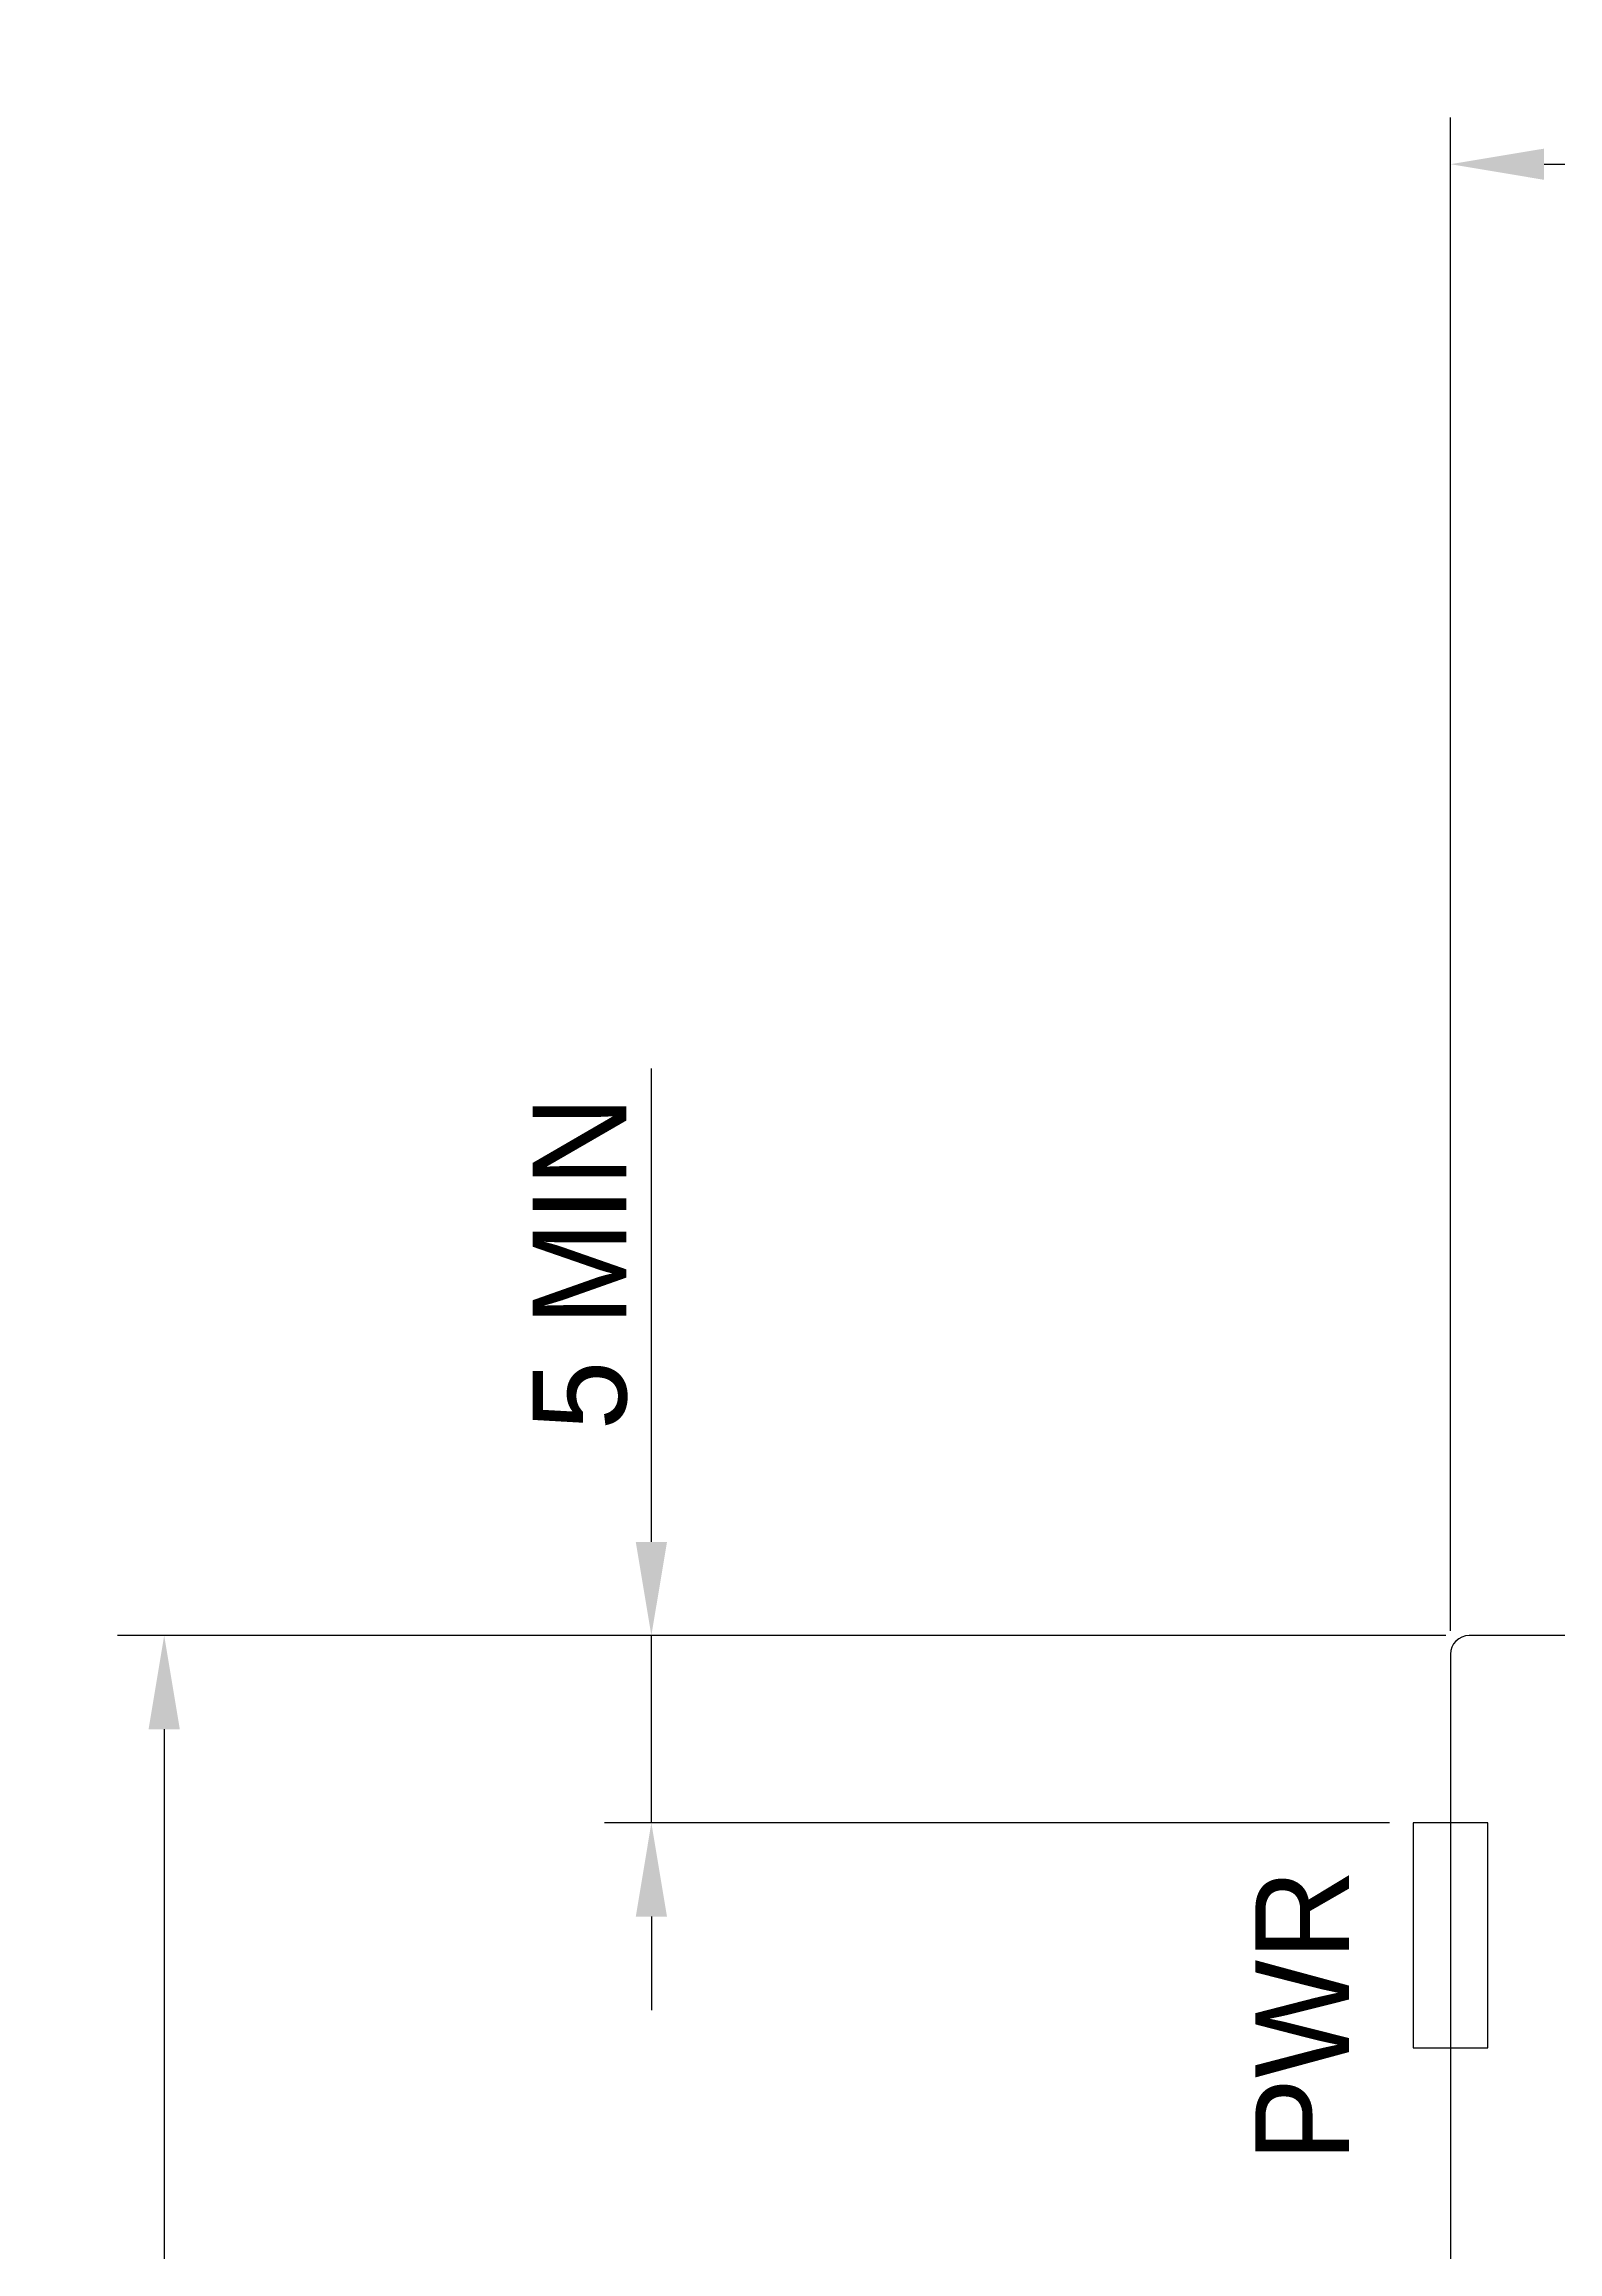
# Model space of a CAD drawing. Extents: x 2771 to 3062, y 837 to 1002.
# Drawn here: x 2771.2 to 2811.6, y 925.5 to 984.4 of the extents above; entities that cross this region are included whole.
import ezdxf

# ---------------------------------------------------------------- set-up
doc = ezdxf.new("R2010")
doc.units = 0
doc.layers.get('DEFPOINTS').update_dxf_attribs({"linetype": 'CONTINUOUS'})
for name, color, linetype in [('COMPONENTS', 3, 'CONTINUOUS'), ('DIMENSIONS', 2, 'CONTINUOUS'), ('OUTLINE', 1, 'CONTINUOUS')]:
    doc.layers.add(name, color=color, linetype=linetype)
doc.dimstyles.get("Standard").update_dxf_attribs({"dimtxt": 0.18, "dimasz": 0.18, "dimexe": 0.18, "dimexo": 0.0625, "dimgap": 0.09, "dimtad": 0, "dimtih": 1, "dimtoh": 1, "dimzin": 0, "dimcen": 0.09, "dimazin": 3, "dimtfac": 1, "dimtofl": 0, "dimtmove": 0, "dimatfit": 3})

# ---------------------------------------------------------------- blocks, each defined once
blk = doc.blocks.new('*U57')
at = {"layer": 'DIMENSIONS', "color": 0}
blk.add_text('60', height=2.5, dxfattribs=at).set_placement((2836.833, 981.901))
blk = doc.blocks.new('*D56')
at = {"layer": 'DEFPOINTS', "color": 0}
for p in [(2868.758, 981.234), (2808.758, 941.459), (2868.758, 941.459)]:
    blk.add_point(p, dxfattribs=at)
at = {"layer": 'DIMENSIONS', "color": 0}
for p, q in [((2808.758, 942.084), (2808.758, 982.484)), ((2868.758, 942.084), (2868.758, 982.484)), ((2811.258, 981.234), (2866.258, 981.234))]:
    blk.add_line(p, q, dxfattribs=at)
for points in [[(2811.258, 981.65), (2811.258, 980.817), (2808.758, 981.234)], [(2866.258, 981.65), (2866.258, 980.817), (2868.758, 981.234)]]:
    blk.add_solid(points, dxfattribs=at)
at = {"layer": 'DIMENSIONS'}
blk.add_blockref('*U57', (0, 0), dxfattribs=at)
blk = doc.blocks.new('*U59')
at = {"layer": 'DIMENSIONS', "color": 0}
blk.add_text('5 MIN', height=2.5, rotation=90, dxfattribs=at).set_placement((2786.759, 947.439))
blk = doc.blocks.new('*D58')
at = {"layer": 'DEFPOINTS', "color": 0}
for p in [(2787.426, 941.959), (2809.258, 941.959), (2807.758, 936.959)]:
    blk.add_point(p, dxfattribs=at)
at = {"layer": 'DIMENSIONS', "color": 0}
for p, q in [((2787.426, 944.459), (2787.426, 957.092)), ((2808.633, 941.959), (2786.176, 941.959)), ((2787.426, 936.959), (2787.426, 941.959)), ((2807.133, 936.959), (2786.176, 936.959)), ((2787.426, 934.459), (2787.426, 931.959))]:
    blk.add_line(p, q, dxfattribs=at)
for points in [[(2787.01, 944.459), (2787.843, 944.459), (2787.426, 941.959)], [(2787.01, 934.459), (2787.843, 934.459), (2787.426, 936.959)]]:
    blk.add_solid(points, dxfattribs=at)
at = {"layer": 'DIMENSIONS'}
blk.add_blockref('*U59', (0, 0), dxfattribs=at)
blk = doc.blocks.new('*U47')
at = {"layer": 'DIMENSIONS', "color": 0}
blk.add_text('90', height=2.5, rotation=90, dxfattribs=at).set_placement((2773.753, 895.028))
blk = doc.blocks.new('*D46')
at = {"layer": 'DEFPOINTS', "color": 0}
for p in [(2809.258, 941.959), (2774.421, 851.959), (2809.258, 851.959)]:
    blk.add_point(p, dxfattribs=at)
at = {"layer": 'DIMENSIONS', "color": 0}
for p, q in [((2808.633, 941.959), (2773.171, 941.959)), ((2774.421, 939.459), (2774.421, 854.459)), ((2808.633, 851.959), (2773.171, 851.959))]:
    blk.add_line(p, q, dxfattribs=at)
for points in [[(2774.004, 939.459), (2774.838, 939.459), (2774.421, 941.959)], [(2774.004, 854.459), (2774.838, 854.459), (2774.421, 851.959)]]:
    blk.add_solid(points, dxfattribs=at)
at = {"layer": 'DIMENSIONS'}
blk.add_blockref('*U47', (0, 0), dxfattribs=at)

msp = doc.modelspace()

# ---------------------------------------------------------------- linework, layer by layer
at = {"layer": 'COMPONENTS'}
msp.add_lwpolyline([(2807.758, 930.959), (2809.758, 930.959), (2809.758, 936.959), (2807.758, 936.959)], close=True, dxfattribs=at)
at = {"layer": 'OUTLINE'}
for p, q in [((2868.258, 941.959), (2809.258, 941.959)), ((2808.758, 941.459), (2808.758, 852.459))]:
    msp.add_line(p, q, dxfattribs=at)
msp.add_arc((2809.258, 941.459), 0.5, 90, 180, dxfattribs=at)

# ---------------------------------------------------------------- texts
at = {"layer": 'DIMENSIONS'}
msp.add_text('PWR', height=2.5, rotation=90, dxfattribs=at).set_placement((2806.05, 927.92))

# ---------------------------------------------------------------- dimensions: what is measured, and where the dimension line sits
dim = msp.add_linear_dim(base=(2868.758, 981.234), p1=(2808.758, 941.459), p2=(2868.758, 941.459), dimstyle='Standard', dxfattribs=at)
dim.commit()
dim.dimension.update_dxf_attribs({"geometry": '*D56', "text_midpoint": (2838.758, 983.135)})
dim = msp.add_linear_dim(base=(2787.426, 941.959), p1=(2807.758, 936.959), p2=(2809.258, 941.959), angle=90, text='<> MIN', dimstyle='Standard', dxfattribs=at)
dim.commit()
dim.dimension.update_dxf_attribs({"geometry": '*D58', "text_midpoint": (2785.53, 952.026)})
dim = msp.add_linear_dim(base=(2774.421, 851.959), p1=(2809.258, 941.959), p2=(2809.258, 851.959), angle=90, dimstyle='Standard', dxfattribs=at)
dim.commit()
dim.dimension.update_dxf_attribs({"geometry": '*D46', "text_midpoint": (2772.52, 896.959)})

doc.saveas('drawing.dxf')
